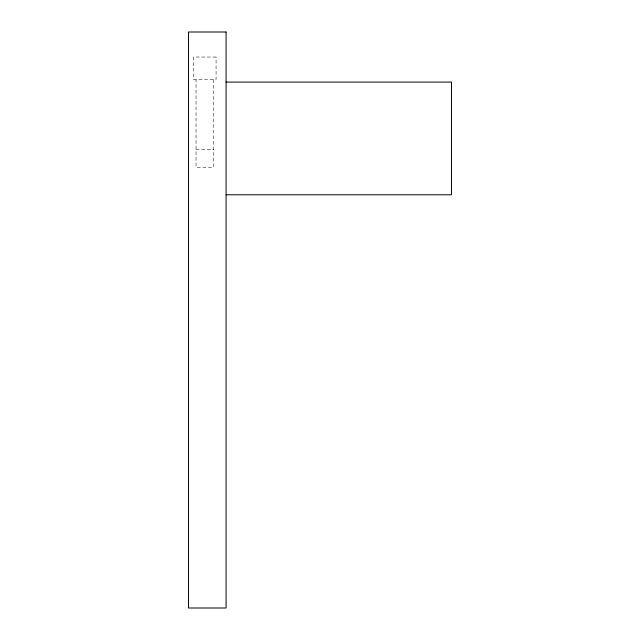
<?xml version="1.0" encoding="UTF-8"?>
<svg xmlns="http://www.w3.org/2000/svg" width="640" height="640" viewBox="0 0 640 640"><rect width="100%" height="100%" fill="white"/><g stroke="black" fill="none" stroke-linecap="round" stroke-linejoin="round"><path stroke-width="0.48" stroke-dasharray="3.2 2.4" d="M196.032 149.424L213.568 149.424M213.568 79.584L213.568 167.232L196.032 167.232L196.032 79.584M216.072 57.04L193.528 57.04L193.528 79.584L216.072 79.584L216.072 57.04"/><path stroke-width="0.96" d="M226.088 82.088L451.48 82.088L451.48 194.784L226.088 194.784M226.088 32L188.52 32L188.52 608L226.088 608L226.088 32"/></g></svg>
